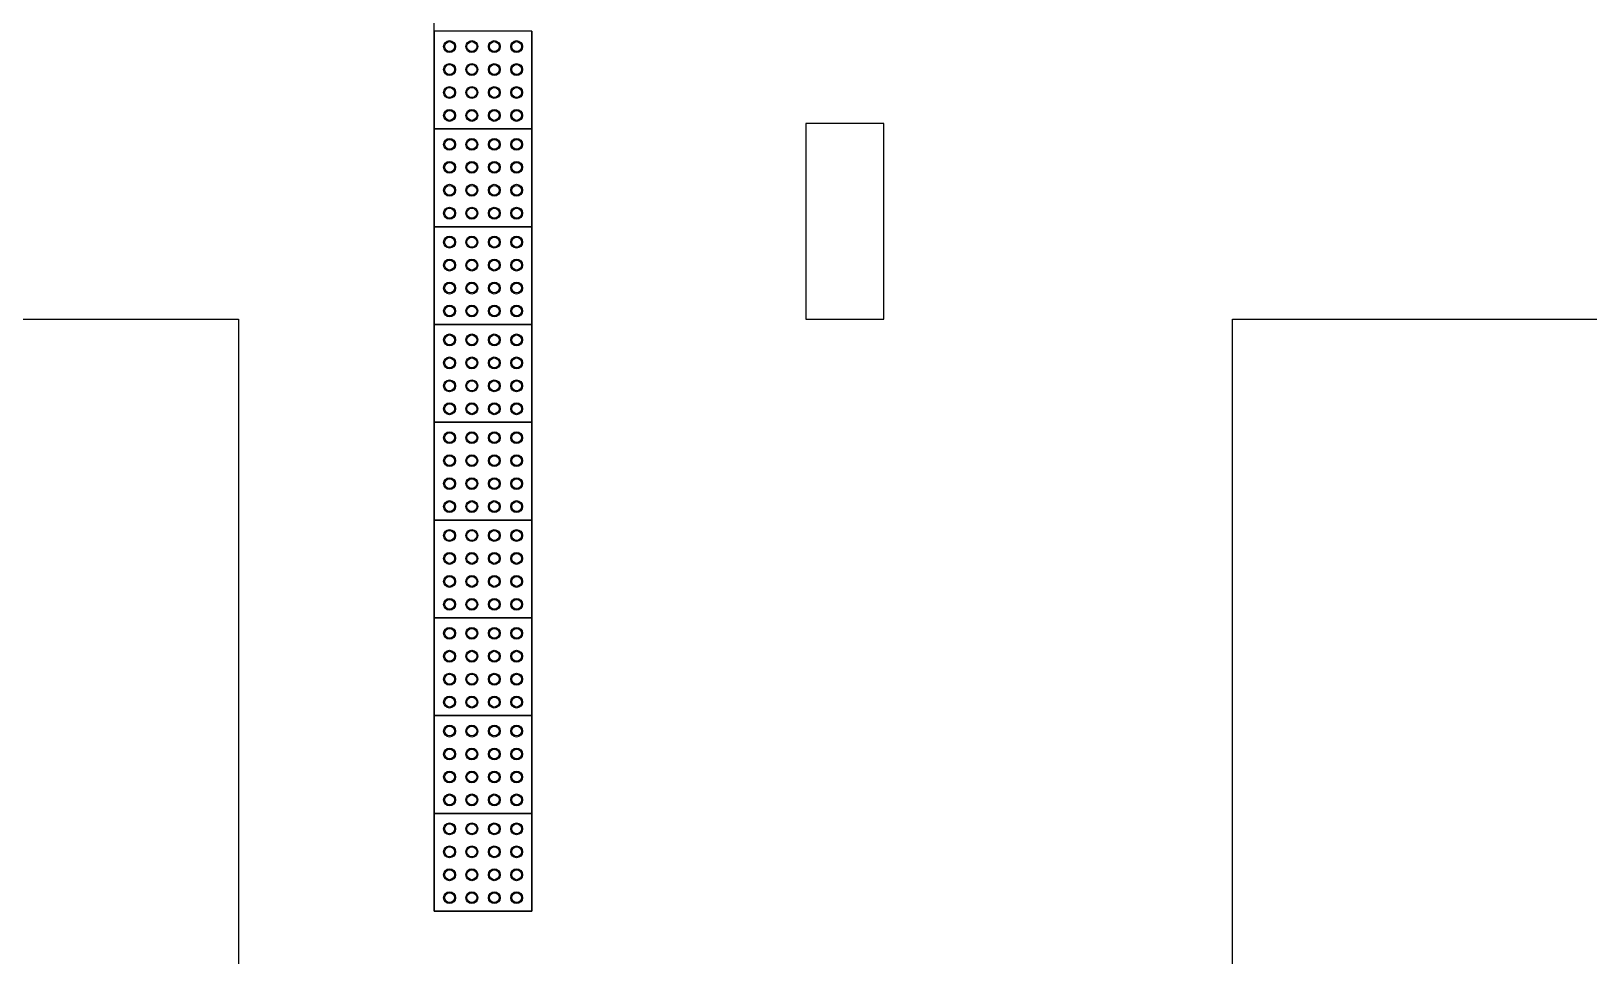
# Model space of a CAD drawing. Header units: metres. Extents: x 341 to 459, y 1341 to 1425.
# Drawn here: x 386.076 to 390.058, y 1371.717 to 1374.081 of the extents above; entities that cross this region are included whole.
import ezdxf

# ---------------------------------------------------------------- set-up
doc = ezdxf.new("R2010")
doc.units = ezdxf.units.M
for name, color, linetype in [('BASE DE CONCRETO', 251, 'Continuous'), ('Itens de detalhe', 7, 'Continuous'), ('Notas de texto-1', 7, 'Continuous')]:
    doc.layers.add(name, color=color, linetype=linetype)

# ---------------------------------------------------------------- blocks, each defined once
blk = doc.blocks.new('piso tatil')
at = {"layer": 'Itens de detalhe', "color": 252, "true_color": 0x939598}
for p, q in [((-124.7077, 24.4471), (-124.7077, 24.6971)), ((-124.7077, 24.4471), (-124.7077, 24.1971)), ((-124.7077, 24.1971), (-124.7077, 24.4471)), ((-124.4577, 24.4471), (-124.7077, 24.4471)), ((-124.4577, 24.1971), (-124.4577, 24.4471)), ((-124.4577, 24.4471), (-124.4577, 24.1971)), ((-124.7077, 24.1971), (-124.7077, 23.9471)), ((-124.7077, 23.9471), (-124.7077, 24.1971)), ((-124.7077, 24.1971), (-124.4577, 24.1971)), ((-124.4577, 24.1971), (-124.7077, 24.1971)), ((-124.4577, 23.9471), (-124.4577, 24.1971)), ((-124.4577, 24.1971), (-124.4577, 23.9471)), ((-124.7077, 23.9471), (-124.7077, 23.6971)), ((-124.7077, 23.6971), (-124.7077, 23.9471)), ((-124.7077, 23.9471), (-124.4577, 23.9471)), ((-124.4577, 23.9471), (-124.7077, 23.9471)), ((-124.4577, 23.6971), (-124.4577, 23.9471)), ((-124.4577, 23.9471), (-124.4577, 23.6971)), ((-124.7077, 23.6971), (-124.7077, 23.4471)), ((-124.7077, 23.4471), (-124.7077, 23.6971)), ((-124.7077, 23.6971), (-124.4577, 23.6971)), ((-124.4577, 23.6971), (-124.7077, 23.6971)), ((-124.4577, 23.4471), (-124.4577, 23.6971)), ((-124.4577, 23.6971), (-124.4577, 23.4471)), ((-124.7077, 23.4471), (-124.7077, 23.1971)), ((-124.7077, 23.1971), (-124.7077, 23.4471)), ((-124.7077, 23.4471), (-124.4577, 23.4471)), ((-124.4577, 23.4471), (-124.7077, 23.4471)), ((-124.4577, 23.1971), (-124.4577, 23.4471)), ((-124.4577, 23.4471), (-124.4577, 23.1971)), ((-124.7077, 23.1971), (-124.7077, 22.9471)), ((-124.7077, 22.9471), (-124.7077, 23.1971)), ((-124.7077, 23.1971), (-124.4577, 23.1971)), ((-124.4577, 23.1971), (-124.7077, 23.1971)), ((-124.4577, 22.9471), (-124.4577, 23.1971)), ((-124.4577, 23.1971), (-124.4577, 22.9471)), ((-124.7077, 22.9471), (-124.7077, 22.6971)), ((-124.7077, 22.6971), (-124.7077, 22.9471)), ((-124.7077, 22.9471), (-124.4577, 22.9471)), ((-124.4577, 22.9471), (-124.7077, 22.9471)), ((-124.4577, 22.6971), (-124.4577, 22.9471)), ((-124.4577, 22.9471), (-124.4577, 22.6971)), ((-124.7077, 22.6971), (-124.7077, 22.4471)), ((-124.7077, 22.4471), (-124.7077, 22.6971)), ((-124.7077, 22.6971), (-124.4577, 22.6971)), ((-124.4577, 22.6971), (-124.7077, 22.6971)), ((-124.4577, 22.4471), (-124.4577, 22.6971)), ((-124.4577, 22.6971), (-124.4577, 22.4471)), ((-124.7077, 22.4471), (-124.7077, 22.1971)), ((-124.7077, 22.1971), (-124.7077, 22.4471)), ((-124.7077, 22.4471), (-124.4577, 22.4471)), ((-124.4577, 22.4471), (-124.7077, 22.4471)), ((-124.4577, 22.1971), (-124.4577, 22.4471)), ((-124.4577, 22.4471), (-124.4577, 22.1971)), ((-124.7077, 22.1971), (-124.4577, 22.1971)), ((-124.4577, 22.1971), (-124.7077, 22.1971))]:
    blk.add_line(p, q, dxfattribs=at)
for centre, radius in [((-124.6684, 24.4077), 0.0152), ((-124.6684, 24.4077), 0.0126), ((-124.6114, 24.4077), 0.0152), ((-124.6114, 24.4077), 0.0126), ((-124.5539, 24.4077), 0.0152), ((-124.5539, 24.4077), 0.0126), ((-124.4969, 24.4077), 0.0152), ((-124.4969, 24.4077), 0.0126), ((-124.6684, 24.349), 0.0152), ((-124.6684, 24.349), 0.0126), ((-124.6114, 24.349), 0.0152), ((-124.6114, 24.349), 0.0126), ((-124.5539, 24.349), 0.0152), ((-124.5539, 24.349), 0.0126), ((-124.4969, 24.349), 0.0152), ((-124.4969, 24.349), 0.0126), ((-124.6684, 24.2903), 0.0152), ((-124.6684, 24.2903), 0.0126), ((-124.6114, 24.2903), 0.0152), ((-124.6114, 24.2903), 0.0126), ((-124.5539, 24.2903), 0.0152), ((-124.5539, 24.2903), 0.0126), ((-124.4969, 24.2903), 0.0152), ((-124.4969, 24.2903), 0.0126), ((-124.6684, 24.2317), 0.0152), ((-124.6684, 24.2317), 0.0126), ((-124.6114, 24.2317), 0.0152), ((-124.6114, 24.2317), 0.0126), ((-124.5539, 24.2317), 0.0152), ((-124.5539, 24.2317), 0.0126), ((-124.4969, 24.2317), 0.0152), ((-124.4969, 24.2317), 0.0126), ((-124.6684, 24.1577), 0.0152), ((-124.6684, 24.1577), 0.0126), ((-124.6114, 24.1577), 0.0152), ((-124.6114, 24.1577), 0.0126), ((-124.5539, 24.1577), 0.0152), ((-124.5539, 24.1577), 0.0126), ((-124.4969, 24.1577), 0.0152), ((-124.4969, 24.1577), 0.0126), ((-124.6684, 24.099), 0.0152), ((-124.6684, 24.099), 0.0126), ((-124.6114, 24.099), 0.0152), ((-124.6114, 24.099), 0.0126), ((-124.5539, 24.099), 0.0152), ((-124.5539, 24.099), 0.0126), ((-124.4969, 24.099), 0.0152), ((-124.4969, 24.099), 0.0126), ((-124.6684, 24.0403), 0.0152), ((-124.6684, 24.0403), 0.0126), ((-124.6114, 24.0403), 0.0152), ((-124.6114, 24.0403), 0.0126), ((-124.5539, 24.0403), 0.0152), ((-124.5539, 24.0403), 0.0126), ((-124.4969, 24.0403), 0.0152), ((-124.4969, 24.0403), 0.0126), ((-124.6684, 23.9817), 0.0152), ((-124.6684, 23.9817), 0.0126), ((-124.6114, 23.9817), 0.0152), ((-124.6114, 23.9817), 0.0126), ((-124.5539, 23.9817), 0.0152), ((-124.5539, 23.9817), 0.0126), ((-124.4969, 23.9817), 0.0152), ((-124.4969, 23.9817), 0.0126), ((-124.6684, 23.9077), 0.0152), ((-124.6684, 23.9077), 0.0126), ((-124.6114, 23.9077), 0.0152), ((-124.6114, 23.9077), 0.0126), ((-124.5539, 23.9077), 0.0152), ((-124.5539, 23.9077), 0.0126), ((-124.4969, 23.9077), 0.0152), ((-124.4969, 23.9077), 0.0126), ((-124.6684, 23.849), 0.0152), ((-124.6684, 23.849), 0.0126), ((-124.6114, 23.849), 0.0152), ((-124.6114, 23.849), 0.0126), ((-124.5539, 23.849), 0.0152), ((-124.5539, 23.849), 0.0126), ((-124.4969, 23.849), 0.0152), ((-124.4969, 23.849), 0.0126), ((-124.6684, 23.7903), 0.0152), ((-124.6684, 23.7903), 0.0126), ((-124.6114, 23.7903), 0.0152), ((-124.6114, 23.7903), 0.0126), ((-124.5539, 23.7903), 0.0152), ((-124.5539, 23.7903), 0.0126), ((-124.4969, 23.7903), 0.0152), ((-124.4969, 23.7903), 0.0126), ((-124.6684, 23.7317), 0.0152), ((-124.6684, 23.7317), 0.0126), ((-124.6114, 23.7317), 0.0152), ((-124.6114, 23.7317), 0.0126), ((-124.5539, 23.7317), 0.0152), ((-124.5539, 23.7317), 0.0126), ((-124.4969, 23.7317), 0.0152), ((-124.4969, 23.7317), 0.0126), ((-124.6684, 23.6577), 0.0152), ((-124.6684, 23.6577), 0.0126), ((-124.6114, 23.6577), 0.0152), ((-124.6114, 23.6577), 0.0126), ((-124.5539, 23.6577), 0.0152), ((-124.5539, 23.6577), 0.0126), ((-124.4969, 23.6577), 0.0152), ((-124.4969, 23.6577), 0.0126), ((-124.6684, 23.599), 0.0152), ((-124.6684, 23.599), 0.0126), ((-124.6114, 23.599), 0.0152), ((-124.6114, 23.599), 0.0126), ((-124.5539, 23.599), 0.0152), ((-124.5539, 23.599), 0.0126), ((-124.4969, 23.599), 0.0152), ((-124.4969, 23.599), 0.0126), ((-124.6684, 23.5403), 0.0152), ((-124.6684, 23.5403), 0.0126), ((-124.6114, 23.5403), 0.0152), ((-124.6114, 23.5403), 0.0126), ((-124.5539, 23.5403), 0.0152), ((-124.5539, 23.5403), 0.0126), ((-124.4969, 23.5403), 0.0152), ((-124.4969, 23.5403), 0.0126), ((-124.6684, 23.4817), 0.0152), ((-124.6684, 23.4817), 0.0126), ((-124.6114, 23.4817), 0.0152), ((-124.6114, 23.4817), 0.0126), ((-124.5539, 23.4817), 0.0152), ((-124.5539, 23.4817), 0.0126), ((-124.4969, 23.4817), 0.0152), ((-124.4969, 23.4817), 0.0126), ((-124.6684, 23.4077), 0.0152), ((-124.6684, 23.4077), 0.0126), ((-124.6114, 23.4077), 0.0152), ((-124.6114, 23.4077), 0.0126), ((-124.5539, 23.4077), 0.0152), ((-124.5539, 23.4077), 0.0126), ((-124.4969, 23.4077), 0.0152), ((-124.4969, 23.4077), 0.0126), ((-124.6684, 23.349), 0.0152), ((-124.6684, 23.349), 0.0126), ((-124.6114, 23.349), 0.0152), ((-124.6114, 23.349), 0.0126), ((-124.5539, 23.349), 0.0152), ((-124.5539, 23.349), 0.0126), ((-124.4969, 23.349), 0.0152), ((-124.4969, 23.349), 0.0126), ((-124.6684, 23.2903), 0.0152), ((-124.6684, 23.2903), 0.0126), ((-124.6114, 23.2903), 0.0152), ((-124.6114, 23.2903), 0.0126), ((-124.5539, 23.2903), 0.0152), ((-124.5539, 23.2903), 0.0126), ((-124.4969, 23.2903), 0.0152), ((-124.4969, 23.2903), 0.0126), ((-124.6684, 23.2317), 0.0152), ((-124.6684, 23.2317), 0.0126), ((-124.6114, 23.2317), 0.0152), ((-124.6114, 23.2317), 0.0126), ((-124.5539, 23.2317), 0.0152), ((-124.5539, 23.2317), 0.0126), ((-124.4969, 23.2317), 0.0152), ((-124.4969, 23.2317), 0.0126), ((-124.6684, 23.1577), 0.0152), ((-124.6684, 23.1577), 0.0126), ((-124.6114, 23.1577), 0.0152), ((-124.6114, 23.1577), 0.0126), ((-124.5539, 23.1577), 0.0152), ((-124.5539, 23.1577), 0.0126), ((-124.4969, 23.1577), 0.0152), ((-124.4969, 23.1577), 0.0126), ((-124.6684, 23.099), 0.0152), ((-124.6684, 23.099), 0.0126), ((-124.6114, 23.099), 0.0152), ((-124.6114, 23.099), 0.0126), ((-124.5539, 23.099), 0.0152), ((-124.5539, 23.099), 0.0126), ((-124.4969, 23.099), 0.0152), ((-124.4969, 23.099), 0.0126), ((-124.6684, 23.0403), 0.0152), ((-124.6684, 23.0403), 0.0126), ((-124.6114, 23.0403), 0.0152), ((-124.6114, 23.0403), 0.0126), ((-124.5539, 23.0403), 0.0152), ((-124.5539, 23.0403), 0.0126), ((-124.4969, 23.0403), 0.0152), ((-124.4969, 23.0403), 0.0126), ((-124.6684, 22.9817), 0.0152), ((-124.6684, 22.9817), 0.0126), ((-124.6114, 22.9817), 0.0152), ((-124.6114, 22.9817), 0.0126), ((-124.5539, 22.9817), 0.0152), ((-124.5539, 22.9817), 0.0126), ((-124.4969, 22.9817), 0.0152), ((-124.4969, 22.9817), 0.0126), ((-124.6684, 22.9077), 0.0152), ((-124.6684, 22.9077), 0.0126), ((-124.6114, 22.9077), 0.0152), ((-124.6114, 22.9077), 0.0126), ((-124.5539, 22.9077), 0.0152), ((-124.5539, 22.9077), 0.0126), ((-124.4969, 22.9077), 0.0152), ((-124.4969, 22.9077), 0.0126), ((-124.6684, 22.849), 0.0152), ((-124.6684, 22.849), 0.0126), ((-124.6114, 22.849), 0.0152), ((-124.6114, 22.849), 0.0126), ((-124.5539, 22.849), 0.0152), ((-124.5539, 22.849), 0.0126), ((-124.4969, 22.849), 0.0152), ((-124.4969, 22.849), 0.0126), ((-124.6684, 22.7903), 0.0152), ((-124.6684, 22.7903), 0.0126), ((-124.6114, 22.7903), 0.0152), ((-124.6114, 22.7903), 0.0126), ((-124.5539, 22.7903), 0.0152), ((-124.5539, 22.7903), 0.0126), ((-124.4969, 22.7903), 0.0152), ((-124.4969, 22.7903), 0.0126), ((-124.6684, 22.7317), 0.0152), ((-124.6684, 22.7317), 0.0126), ((-124.6114, 22.7317), 0.0152), ((-124.6114, 22.7317), 0.0126), ((-124.5539, 22.7317), 0.0152), ((-124.5539, 22.7317), 0.0126), ((-124.4969, 22.7317), 0.0152), ((-124.4969, 22.7317), 0.0126), ((-124.6684, 22.6577), 0.0152), ((-124.6684, 22.6577), 0.0126), ((-124.6114, 22.6577), 0.0152), ((-124.6114, 22.6577), 0.0126), ((-124.5539, 22.6577), 0.0152), ((-124.5539, 22.6577), 0.0126), ((-124.4969, 22.6577), 0.0152), ((-124.4969, 22.6577), 0.0126), ((-124.6684, 22.599), 0.0152), ((-124.6684, 22.599), 0.0126), ((-124.6114, 22.599), 0.0152), ((-124.6114, 22.599), 0.0126), ((-124.5539, 22.599), 0.0152), ((-124.5539, 22.599), 0.0126), ((-124.4969, 22.599), 0.0152), ((-124.4969, 22.599), 0.0126), ((-124.6684, 22.5403), 0.0152), ((-124.6684, 22.5403), 0.0126), ((-124.6114, 22.5403), 0.0152), ((-124.6114, 22.5403), 0.0126), ((-124.5539, 22.5403), 0.0152), ((-124.5539, 22.5403), 0.0126), ((-124.4969, 22.5403), 0.0152), ((-124.4969, 22.5403), 0.0126), ((-124.6684, 22.4817), 0.0152), ((-124.6684, 22.4817), 0.0126), ((-124.6114, 22.4817), 0.0152), ((-124.6114, 22.4817), 0.0126), ((-124.5539, 22.4817), 0.0152), ((-124.5539, 22.4817), 0.0126), ((-124.4969, 22.4817), 0.0152), ((-124.4969, 22.4817), 0.0126), ((-124.6684, 22.4077), 0.0152), ((-124.6114, 22.4077), 0.0152), ((-124.5539, 22.4077), 0.0152), ((-124.4969, 22.4077), 0.0152), ((-124.6684, 22.4077), 0.0126), ((-124.6114, 22.4077), 0.0126), ((-124.5539, 22.4077), 0.0126), ((-124.4969, 22.4077), 0.0126), ((-124.6684, 22.349), 0.0152), ((-124.6684, 22.349), 0.0126), ((-124.6114, 22.349), 0.0152), ((-124.6114, 22.349), 0.0126), ((-124.5539, 22.349), 0.0152), ((-124.5539, 22.349), 0.0126), ((-124.4969, 22.349), 0.0152), ((-124.4969, 22.349), 0.0126), ((-124.6684, 22.2903), 0.0152), ((-124.6114, 22.2903), 0.0152), ((-124.5539, 22.2903), 0.0152), ((-124.4969, 22.2903), 0.0152), ((-124.6684, 22.2903), 0.0126), ((-124.6114, 22.2903), 0.0126), ((-124.5539, 22.2903), 0.0126), ((-124.4969, 22.2903), 0.0126), ((-124.6684, 22.2317), 0.0152), ((-124.6684, 22.2317), 0.0126), ((-124.6114, 22.2317), 0.0152), ((-124.6114, 22.2317), 0.0126), ((-124.5539, 22.2317), 0.0152), ((-124.5539, 22.2317), 0.0126), ((-124.4969, 22.2317), 0.0152), ((-124.4969, 22.2317), 0.0126)]:
    blk.add_circle(centre, radius, dxfattribs=at)

msp = doc.modelspace()

# ---------------------------------------------------------------- linework, layer by layer
at = {"layer": 'BASE DE CONCRETO', "color": 252, "true_color": 0x939598}
for p, q in [((383.6695, 1373.345), (386.6061, 1373.345)), ((386.6061, 1373.345), (386.6061, 1366.3311)), ((389.1475, 1373.345), (392.0889, 1373.345)), ((389.1475, 1366.3311), (389.1475, 1373.345))]:
    msp.add_line(p, q, dxfattribs=at)
at = {"layer": 'Notas de texto-1', "color": 252, "true_color": 0x939598}
msp.add_lwpolyline([(388.2561, 1373.345), (388.2561, 1373.845), (388.0561, 1373.845), (388.0561, 1373.345)], close=True, dxfattribs=at)

# ---------------------------------------------------------------- block references
msp.add_blockref('piso tatil', (511.8138, 1349.634), dxfattribs=at)

doc.saveas('drawing.dxf')
